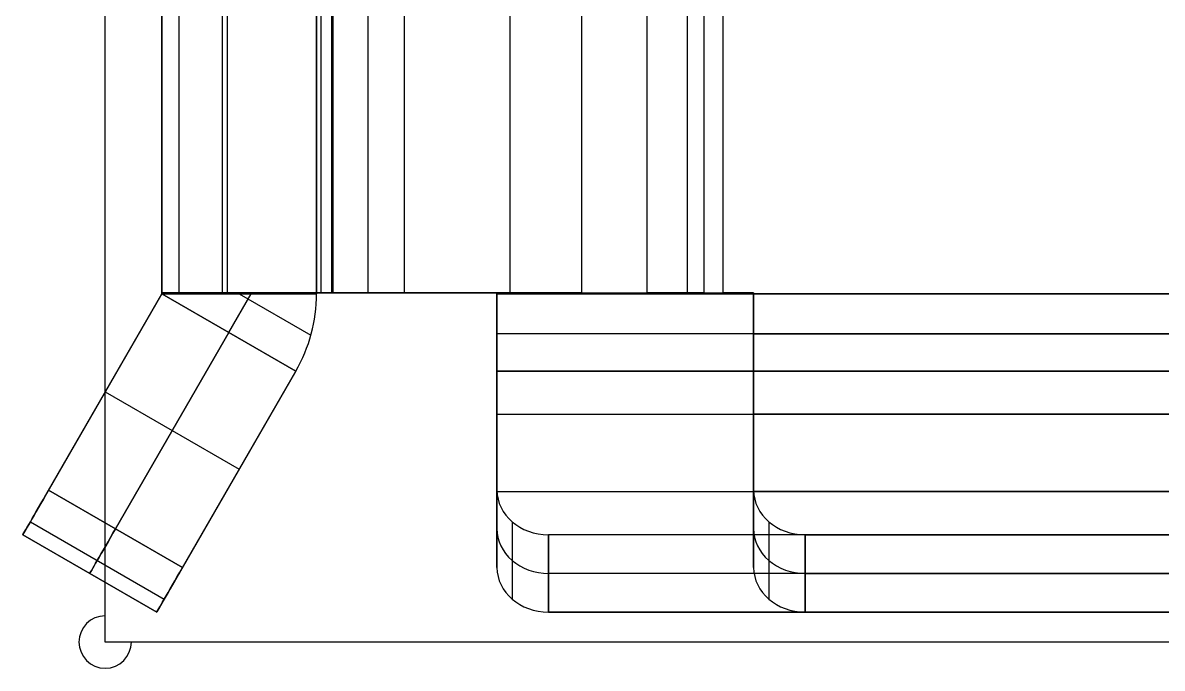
# Model space of a CAD drawing. Header units: inches. Extents: x 0 to 2.1, y -0.07 to 2.7.
# Drawn here: x 1.3441 to 1.4311, y -0.0543 to -0.005 of the extents above; entities that cross this region are included whole.
import ezdxf

# ---------------------------------------------------------------- set-up
doc = ezdxf.new("R2010")
doc.units = ezdxf.units.IN
doc.header["$LTSCALE"] = 0.0393700787401575
doc.header["$MEASUREMENT"] = 0
doc.layers.add('freetronics11$components', color=254, linetype='Continuous', true_color=0xe6e6e6)
doc.layers.add('freetronics11$components$ghosts', color=9, linetype='Continuous', true_color=0xbebebe)

msp = doc.modelspace()

# ---------------------------------------------------------------- linework, layer by layer
at = {"layer": 'freetronics11$components', "color": 254, "true_color": 0xe6e6e6}
for p, q in [((1.354724409448818, 0.1712179429270164, -0.1477104454486277), (1.354724409448818, -0.025632450773771, -0.1477104454486277)), ((1.354724409448818, -0.0256960429891476, -0.1278285556848482), (1.354724409448818, 0.1712179429270164, -0.1278285556848482)), ((1.354724409448818, 0.1712179429270164, -0.1477104454486277), (1.354724409448818, -0.025632450773771, -0.1477104454486277)), ((1.359336901083674, 0.1712179429270162, -0.1588459853098316), (1.359336901083674, -0.0256324507737647, -0.1588459853098316)), ((1.366535433070866, 0.1712179429270164, -0.1477104454486277), (1.366535433070866, -0.025632450773771, -0.1477104454486277)), ((1.366535433070866, -0.0256960429891476, -0.1278285556848482), (1.366535433070866, 0.1712179429270164, -0.1278285556848482)), ((1.366535433070866, 0.1712179429270164, -0.1477104454486277), (1.366535433070866, -0.025632450773771, -0.1477104454486277)), ((1.367688555979579, 0.1712179429270162, -0.1504943304139283), (1.367688555979579, -0.0256324507737647, -0.1504943304139283)), ((1.370472440944881, -0.025632450773771, -0.1634584769446907), (1.370472440944881, 0.1712179429270164, -0.1634584769446907)), ((1.370472440944881, -0.025632450773771, -0.1516474533226435), (1.370472440944881, 0.1712179429270164, -0.1516474533226435)), ((1.370472440944881, -0.025632450773771, -0.1634584769446907), (1.370472440944881, 0.1712179429270164, -0.1634584769446907)), ((1.370472440944881, -0.025632450773771, -0.1516474533226435), (1.370472440944881, 0.1712179429270164, -0.1516474533226435)), ((1.354724409448818, -0.025632450773771, -0.1080863512416592), (1.354724409448818, 0.0294856594624495, -0.1080863512416592)), ((1.354724409448818, -0.025632450773771, -0.1080863512416592), (1.354724409448818, 0.0294856594624495, -0.1080863512416592)), ((1.356025576184945, 0.029485659462456, -0.1018182897702589), (1.356025576184945, -0.0256324507737666, -0.1018182897702589)), ((1.359714060964173, 0.0294856594624495, -0.0965860140208718), (1.359714060964173, -0.025632450773771, -0.0965860140208718)), ((1.359714060964173, 0.0294856594624495, -0.0965860140208718), (1.359714060964173, -0.025632450773771, -0.0965860140208718)), ((1.366535433070866, -0.025632450773771, -0.1080863512416592), (1.366535433070866, 0.0294856594624495, -0.1080863512416592)), ((1.366535433070866, -0.025632450773771, -0.1080863512416592), (1.366535433070866, 0.0294856594624495, -0.1080863512416592)), ((1.366860724754879, 0.029485659462456, -0.106519335873817), (1.366860724754879, -0.0256324507737666, -0.106519335873817)), ((1.367782845949685, 0.0294856594624495, -0.1052112669364624), (1.367782845949685, -0.025632450773771, -0.1052112669364624)), ((1.367782845949685, 0.0294856594624495, -0.1052112669364624), (1.367782845949685, -0.025632450773771, -0.1052112669364624)), ((1.373256002466614, -0.0256324507737711, -0.0839177461637458), (1.373256002466614, 0.0294856594624494, -0.0839177461637458)), ((1.381324787452165, -0.0256324507737711, -0.0925429990793167), (1.381324787452165, 0.0294856594624494, -0.0925429990793167)), ((1.386797943969094, -0.025632450773771, -0.0712494783065805), (1.386797943969094, 0.0294856594624495, -0.0712494783065805)), ((1.386797943969094, -0.025632450773771, -0.0712494783065805), (1.386797943969094, 0.0294856594624495, -0.0712494783065805)), ((1.391773036682471, 0.029485659462456, -0.0681021507174225), (1.391773036682471, -0.0256324507737666, -0.0681021507174225)), ((1.394866728954645, -0.025632450773771, -0.079874731222171), (1.394866728954645, 0.0294856594624495, -0.079874731222171)), ((1.394866728954645, -0.025632450773771, -0.079874731222171), (1.394866728954645, 0.0294856594624495, -0.079874731222171)), ((1.39611050213297, 0.029485659462456, -0.0790878993248815), (1.39611050213297, -0.0256324507737666, -0.0790878993248815)), ((1.397556323949803, 0.0294856594624495, -0.0788128076533521), (1.397556323949803, -0.025632450773771, -0.0788128076533521)), ((1.397556323949803, 0.0294856594624495, -0.0670017840313049), (1.397556323949803, -0.025632450773771, -0.0670017840313049)), ((1.397556323949803, 0.0294856594624495, -0.0788128076533521), (1.397556323949803, -0.025632450773771, -0.0788128076533521)), ((1.354724409448823, -0.0256960429891544, -0.1262546975577438), (1.344102062160035, -0.0440944881889769, -0.1262546975577438)), ((1.354724409448818, -0.0256960429891648, -0.1410175320628009), (1.346070566097047, -0.0406849393551883, -0.1410175320628009)), ((1.346070566097047, -0.0406849393551883, -0.1114918630526828), (1.354724409448818, -0.0256960429891648, -0.1114918630526828)), ((1.354724409448818, -0.0256960429891648, -0.1410175320628009), (1.346070566097047, -0.0406849393551883, -0.1410175320628009)), ((1.346070566097047, -0.0406849393551883, -0.1114918630526828), (1.354724409448818, -0.0256960429891648, -0.1114918630526828)), ((1.354724409448818, -0.025632450773771, -0.1477104454486277), (1.354724409448818, -0.025632450773771, -0.1410175320628009)), ((1.354724409448818, -0.025632450773771, -0.1410175320628009), (1.354724409448818, -0.0256960429891648, -0.1410175320628009)), ((1.354724409448818, -0.0256960429891648, -0.1114918630526828), (1.354724409448818, -0.025632450773771, -0.1114918630526828)), ((1.354724409448818, -0.025632450773771, -0.1114918630526828), (1.354724409448818, -0.025632450773771, -0.1080863512416592)), ((1.366535433070866, -0.025632450773771, -0.1477104454486277), (1.354724409448818, -0.025632450773771, -0.1477104454486277)), ((1.366535433070866, -0.025632450773771, -0.1477104454486277), (1.354724409448818, -0.025632450773771, -0.1477104454486277)), ((1.354724409448818, -0.025632450773771, -0.1477104454486277), (1.354724409448818, -0.025632450773771, -0.1410175320628009)), ((1.354724409448818, -0.025632450773771, -0.1410175320628009), (1.366535433070866, -0.025632450773771, -0.1410175320628009)), ((1.354724409448811, -0.025632450773771, -0.1443639887557135), (1.366535433070873, -0.025632450773771, -0.1443639887557135)), ((1.354724409448818, -0.025632450773771, -0.1080863512416592), (1.366535433070866, -0.025632450773771, -0.1080863512416592)), ((1.366535433070866, -0.025632450773771, -0.1114918630526828), (1.354724409448818, -0.025632450773771, -0.1114918630526828)), ((1.354724409448818, -0.025632450773771, -0.1114918630526828), (1.354724409448818, -0.025632450773771, -0.1080863512416592)), ((1.354724409448818, -0.025632450773771, -0.1080863512416592), (1.366535433070866, -0.025632450773771, -0.1080863512416592)), ((1.354724409448811, -0.025632450773771, -0.109789107147171), (1.366535433070873, -0.025632450773771, -0.109789107147171)), ((1.354724409448818, -0.0256960429891648, -0.1114918630526828), (1.354724409448818, -0.025632450773771, -0.1114918630526828)), ((1.354724409448818, -0.025632450773771, -0.1114918630526828), (1.366535433070866, -0.025632450773771, -0.1114918630526828)), ((1.366535433070866, -0.025632450773771, -0.1410175320628009), (1.354724409448818, -0.025632450773771, -0.1410175320628009)), ((1.354724409448818, -0.025632450773771, -0.1410175320628009), (1.354724409448818, -0.0256960429891648, -0.1410175320628009)), ((1.354724409448811, -0.0256642468814679, -0.1114918630526828), (1.366535433070873, -0.0256642468814679, -0.1114918630526828)), ((1.354724409448811, -0.0256642468814679, -0.1410175320628009), (1.366535433070873, -0.0256642468814679, -0.1410175320628009)), ((1.354724409448818, -0.0256960429891648, -0.1410175320628009), (1.354724409448818, -0.0256960429891648, -0.1114918630526828)), ((1.366535433070866, -0.0256960429891648, -0.1114918630526828), (1.354724409448818, -0.0256960429891648, -0.1114918630526828)), ((1.364953055950196, -0.0316015548001884, -0.1114918630526828), (1.354724409448818, -0.0256960429891648, -0.1114918630526828)), ((1.354724409448818, -0.0256960429891648, -0.1114918630526828), (1.366535433070866, -0.0256960429891648, -0.1114918630526828)), ((1.364953055950196, -0.0316015548001884, -0.1410175320628009), (1.354724409448818, -0.0256960429891648, -0.1410175320628009)), ((1.364953055950196, -0.0316015548001884, -0.1410175320628009), (1.354724409448818, -0.0256960429891648, -0.1410175320628009)), ((1.354724409448818, -0.0256960429891648, -0.1410175320628009), (1.366535433070866, -0.0256960429891648, -0.1410175320628009)), ((1.354724409448818, -0.0256960429891648, -0.1410175320628009), (1.366535433070866, -0.0256960429891648, -0.1410175320628009)), ((1.354724409448818, -0.0256960429891648, -0.1114918630526828), (1.354724409448818, -0.0256960429891648, -0.1410175320628009)), ((1.354724409448818, -0.0256960429891648, -0.1114918630526828), (1.364953055950196, -0.0316015548001884, -0.1114918630526828)), ((1.363249008564908, -0.025632450773771, -0.1049523205059703), (1.355039414724992, -0.025632450773771, -0.1049523205059703)), ((1.364904671014274, -0.025632450773771, -0.15327821537923), (1.355741548193791, -0.025632450773771, -0.15327821537923)), ((1.366535433070866, -0.025632450773771, -0.106378201565045), (1.35602557618496, -0.025632450773771, -0.1018182897702812)), ((1.35602557618496, -0.025632450773771, -0.1018182897702812), (1.366535433070866, -0.025632450773771, -0.106378201565045)), ((1.359336901083661, -0.025632450773771, -0.1588459853098325), (1.366535433070866, -0.025632450773771, -0.1516474533226435)), ((1.366535433070866, -0.025632450773771, -0.1516474533226435), (1.359336901083661, -0.025632450773771, -0.1588459853098325)), ((1.386797943969094, -0.025632450773771, -0.0712494783065805), (1.359714060964173, -0.025632450773771, -0.0965860140208718)), ((1.359714060964173, -0.025632450773771, -0.0965860140208718), (1.386797943969094, -0.025632450773771, -0.0712494783065805)), ((1.359838732699503, -0.0286487988946659, -0.1114918630526828), (1.361543507116406, -0.025696042989148, -0.1114918630526828)), ((1.359838732699503, -0.0286487988946659, -0.1410175320628009), (1.361543507116406, -0.025696042989148, -0.1410175320628009)), ((1.360629921259842, -0.025632450773771, -0.1477104454486275), (1.360629921259842, -0.025632450773771, -0.1410175320627994)), ((1.360629921259842, -0.025632450773771, -0.1114918630526898), (1.360629921259842, -0.025632450773771, -0.1080863512416521)), ((1.360629921259842, -0.0256960429891485, -0.1114918630526828), (1.360629921259842, -0.0256324507737868, -0.1114918630526828)), ((1.360629921259842, -0.0256324507737868, -0.1410175320628009), (1.360629921259842, -0.0256960429891485, -0.1410175320628009)), ((1.360629921259836, -0.0256960429891493, -0.1114918630526828), (1.366104405403868, -0.0288567378833738, -0.1114918630526828)), ((1.360629921259836, -0.0256960429891493, -0.1410175320628009), (1.366104405403868, -0.0288567378833738, -0.1410175320628009)), ((1.36079256710185, -0.025632450773771, -0.1080863512416695), (1.36079256710185, -0.025632450773771, -0.1038865442045248)), ((1.360792567101853, -0.025632450773771, -0.1038865442045237), (1.393734452554476, -0.025632450773771, -0.0730699416843381)), ((1.361206482714192, -0.025632450773771, -0.1569764036793102), (1.361206482714192, -0.025632450773771, -0.1477104454486277)), ((1.370472440944881, -0.025632450773771, -0.1569764036793108), (1.361206482714187, -0.025632450773771, -0.1569764036793108)), ((1.364904671014291, -0.025632450773771, -0.1532782153792149), (1.364904671014291, -0.025632450773771, -0.1624413381997124)), ((1.366535433070866, -0.025632450773771, -0.1516474533226435), (1.367688555979566, -0.025632450773771, -0.1504943304139288)), ((1.366535433070866, -0.025632450773771, -0.1410175320628009), (1.366535433070866, -0.025632450773771, -0.1477104454486277)), ((1.366535433070866, -0.025632450773771, -0.1477104454486277), (1.366535433070866, -0.025632450773771, -0.1410175320628009)), ((1.366535433070866, -0.025632450773771, -0.1410175320628009), (1.366535433070866, -0.0256960429891648, -0.1410175320628009)), ((1.366535433070866, -0.0256960429891648, -0.1114918630526828), (1.366535433070866, -0.025632450773771, -0.1114918630526828)), ((1.366535433070866, -0.025632450773771, -0.1114918630526828), (1.366535433070866, -0.025632450773771, -0.1080863512416592)), ((1.367688555979566, -0.025632450773771, -0.1504943304139288), (1.366535433070866, -0.025632450773771, -0.1516474533226435)), ((1.366860724754881, -0.025632450773771, -0.1065193358738246), (1.366535433070866, -0.025632450773771, -0.106378201565045)), ((1.366535433070866, -0.025632450773771, -0.1080863512416592), (1.366535433070866, -0.025632450773771, -0.1114918630526828)), ((1.366535433070866, -0.025632450773771, -0.1114918630526828), (1.366535433070866, -0.0256960429891648, -0.1114918630526828)), ((1.366535433070866, -0.0256960429891648, -0.1410175320628009), (1.366535433070866, -0.025632450773771, -0.1410175320628009)), ((1.366535433070866, -0.025632450773771, -0.106378201565045), (1.366860724754881, -0.025632450773771, -0.1065193358738246)), ((1.366535433070866, -0.0256960429891648, -0.1410175320628009), (1.366535433070866, -0.0256960429891648, -0.1114918630526828)), ((1.366535433070866, -0.0256960429891648, -0.1114918630526828), (1.366535433070866, -0.0256960429891648, -0.1410175320628009)), ((1.367782845949685, -0.025632450773771, -0.1052112669364624), (1.394866728954645, -0.025632450773771, -0.079874731222171)), ((1.367782845949685, -0.025632450773771, -0.1052112669364624), (1.394866728954645, -0.025632450773771, -0.079874731222171)), ((1.380314960629921, -0.025632450773771, -0.1516474533226435), (1.370472440944881, -0.025632450773771, -0.1516474533226435)), ((1.380314960629921, -0.025632450773771, -0.1634584769446907), (1.370472440944881, -0.025632450773771, -0.1634584769446907)), ((1.370472440944881, -0.025632450773771, -0.1516474533226435), (1.380314960629921, -0.025632450773771, -0.1516474533226435)), ((1.380314960629921, -0.025632450773771, -0.1634584769446907), (1.370472440944881, -0.025632450773771, -0.1634584769446907)), ((1.370472440944881, -0.025632450773771, -0.1634584769446907), (1.370472440944881, -0.025632450773771, -0.1516474533226435)), ((1.380314960629928, -0.025632450773771, -0.1575529651336679), (1.370472440944874, -0.025632450773771, -0.1575529651336679)), ((1.370472440944881, -0.025632450773771, -0.1634584769446907), (1.370472440944881, -0.025632450773771, -0.1516474533226435)), ((1.381147779080552, -0.025632450773771, -0.0927085875560024), (1.373078994095017, -0.025632450773771, -0.0840833346403988)), ((1.375393700787401, -0.025632450773771, -0.1634584769446908), (1.375393700787401, -0.025632450773771, -0.151647453322645)), ((1.380314960629921, -0.0256960429891648, -0.1516474533226435), (1.380314960629921, -0.025632450773771, -0.1516474533226435)), ((1.380314960629921, -0.0256960429891648, -0.1634584769446907), (1.380314960629921, -0.025632450773771, -0.1634584769446907)), ((1.380314960629921, -0.025632450773771, -0.1516474533226435), (1.380314960629921, -0.0256960429891648, -0.1516474533226435)), ((1.380314960629921, -0.0256960429891648, -0.1634584769446907), (1.380314960629921, -0.025632450773771, -0.1634584769446907)), ((1.380314960629921, -0.025632450773771, -0.1634584769446907), (1.380314960629921, -0.025632450773771, -0.1516474533226435)), ((1.380314960629921, -0.0256960429891485, -0.1575529651336679), (1.380314960629921, -0.0256324507737868, -0.1575529651336679)), ((1.380314960629921, -0.025632450773771, -0.1516474533226435), (1.380314960629921, -0.025632450773771, -0.1634584769446907)), ((1.380314960629921, -0.0256642468814679, -0.1634584769446908), (1.380314960629921, -0.0256642468814679, -0.151647453322645)), ((1.624409448818897, -0.0256960429891648, -0.1516474533226435), (1.380314960629921, -0.0256960429891648, -0.1516474533226435)), ((1.624409448818897, -0.0256960429891648, -0.1634584769446907), (1.380314960629921, -0.0256960429891648, -0.1634584769446907)), ((1.380314960629921, -0.0406849393551883, -0.1721123202964741), (1.380314960629921, -0.0256960429891648, -0.1634584769446907)), ((1.380314960629921, -0.0256960429891648, -0.1634584769446907), (1.624409448818897, -0.0256960429891648, -0.1634584769446907)), ((1.380314960629921, -0.0406849393551883, -0.1721123202964741), (1.380314960629921, -0.0256960429891648, -0.1634584769446907)), ((1.380314960629921, -0.0256960429891648, -0.1634584769446907), (1.380314960629921, -0.0316015548001884, -0.1532298304432998)), ((1.380314960629921, -0.0256960429891648, -0.1634584769446907), (1.380314960629921, -0.0256960429891648, -0.1516474533226435)), ((1.380314960629921, -0.0316015548001884, -0.1532298304432998), (1.380314960629921, -0.0256960429891648, -0.1634584769446907)), ((1.380314960629921, -0.0286487988946659, -0.158344153693995), (1.380314960629921, -0.025696042989148, -0.1566393792770973)), ((1.380314960629921, -0.0256960429891493, -0.1575529651336667), (1.380314960629921, -0.0288567378833738, -0.1520784809896376)), ((1.380314960629921, -0.0256960429891648, -0.1516474533226435), (1.380314960629921, -0.0256960429891648, -0.1634584769446907)), ((1.380314960629921, -0.0256960429891648, -0.1516474533226435), (1.624409448818897, -0.0256960429891648, -0.1516474533226435)), ((1.39177303668248, -0.025632450773771, -0.0681021507174073), (1.396001888631653, -0.025632450773771, -0.0788128076533521)), ((1.396001888631653, -0.025632450773771, -0.0788128076533521), (1.39177303668248, -0.025632450773771, -0.0681021507174073)), ((1.393724542405072, -0.025632450773771, -0.0730448416780962), (1.397556323949803, -0.025632450773771, -0.0730448416780962)), ((1.394664680316141, -0.025632450773771, -0.075425983122386), (1.394664680316141, -0.025632450773771, -0.067269542004881)), ((1.396001888631653, -0.025632450773771, -0.0788128076533521), (1.396110502132992, -0.025632450773771, -0.0790878993248875)), ((1.396110502132992, -0.025632450773771, -0.0790878993248875), (1.396001888631653, -0.025632450773771, -0.0788128076533521)), ((1.397556323949803, -0.025632450773771, -0.0788128076533521), (1.399918528674212, -0.025632450773771, -0.0788128076533521)), ((1.397556323949803, -0.025632450773771, -0.0788128076533521), (1.397556323949803, -0.025632450773771, -0.0670017840313049)), ((1.399918528674212, -0.025632450773771, -0.0670017840313049), (1.397556323949803, -0.025632450773771, -0.0670017840313049)), ((1.397556323949803, -0.025632450773771, -0.0670017840313049), (1.397556323949803, -0.025632450773771, -0.0788128076533521)), ((1.397556323949803, -0.025632450773771, -0.0788128076533521), (1.399918528674212, -0.025632450773771, -0.0788128076533521)), ((1.397556323949829, -0.025632450773771, -0.0729072958423285), (1.399918528674225, -0.025632450773771, -0.0729072958423285)), ((1.398737426312027, -0.025632450773771, -0.0788128076533593), (1.398737426312027, -0.025632450773771, -0.0670017840312977)), ((1.399918528674212, -0.025632450773771, -0.0788128076533521), (1.399918528674212, -0.0256960429891648, -0.0788128076533521)), ((1.399918528674212, -0.025632450773771, -0.0788128076533521), (1.399918528674212, -0.025632450773771, -0.0670017840313049)), ((1.399918528674212, -0.025632450773771, -0.0670017840313049), (1.399918528674212, -0.0256960429891648, -0.0670017840313049)), ((1.399918528674212, -0.0256960429891648, -0.0788128076533521), (1.399918528674212, -0.025632450773771, -0.0788128076533521)), ((1.399918528674212, -0.025632450773771, -0.0788128076533521), (1.399918528674212, -0.025632450773771, -0.0670017840313049)), ((1.399918528674212, -0.0256960429891485, -0.0729072958423285), (1.399918528674212, -0.0256324507737868, -0.0729072958423285)), ((1.399918528674212, -0.0256642468814679, -0.0788128076533593), (1.399918528674212, -0.0256642468814679, -0.0670017840312977)), ((1.399918528674212, -0.0256960429891648, -0.0788128076533521), (1.500393700787401, -0.0256960429891648, -0.0788128076533521)), ((1.399918528674212, -0.0316015548001884, -0.0772304305326828), (1.399918528674212, -0.0256960429891648, -0.0670017840313049)), ((1.399918528674212, -0.0256960429891648, -0.0670017840313049), (1.399918528674212, -0.0406849393551883, -0.0583479406795333)), ((1.399918528674212, -0.0316015548001884, -0.0772304305326828), (1.399918528674212, -0.0256960429891648, -0.0670017840313049)), ((1.399918528674212, -0.0256960429891648, -0.0670017840313049), (1.399918528674212, -0.0256960429891648, -0.0788128076533521)), ((1.399918528674212, -0.0286487988946659, -0.0721161072819898), (1.399918528674212, -0.025696042989148, -0.0738208816988926)), ((1.399918528674212, -0.0256960429891493, -0.0729072958423221), (1.399918528674212, -0.0288567378833738, -0.0783817799863546)), ((1.500393700787401, -0.0256960429891648, -0.0788128076533521), (1.399918528674212, -0.0256960429891648, -0.0788128076533521)), ((1.399918528674212, -0.0256960429891648, -0.0670017840313049), (1.399918528674212, -0.0256960429891648, -0.0788128076533521)), ((1.359838732699511, -0.028648798894668, -0.1410175320628009), (1.351184889347732, -0.0436376952607086, -0.1410175320628009)), ((1.351184889347732, -0.0436376952607086, -0.1114918630526828), (1.359838732699511, -0.028648798894668, -0.1114918630526828)), ((1.380314960629921, -0.0436376952607086, -0.1669979970457793), (1.380314960629921, -0.028648798894668, -0.1583441536939968)), ((1.399918528674212, -0.028648798894668, -0.0721161072819979), (1.399918528674212, -0.0436376952607086, -0.0634622639302181)), ((1.366132982200251, -0.0287529608447097, -0.1410175320627994), (1.366132982200251, -0.0287529608447097, -0.1114918630526891)), ((1.624409448818897, -0.0287529608447063, -0.1520499041932451), (1.380314960629929, -0.0287529608447063, -0.1520499041932451)), ((1.399918528674212, -0.0287529608447097, -0.0784103567827379), (1.500393700787407, -0.0287529608447097, -0.0784103567827379)), ((1.364953055950201, -0.031601554800178, -0.1262546975577438), (1.354330708661413, -0.0500000000000005, -0.1262546975577438)), ((1.356299212598425, -0.046590451166212, -0.1114918630526828), (1.364953055950196, -0.0316015548001884, -0.1114918630526828)), ((1.364953055950196, -0.0316015548001884, -0.1410175320628009), (1.356299212598425, -0.046590451166212, -0.1410175320628009)), ((1.356299212598425, -0.046590451166212, -0.1410175320628009), (1.364953055950196, -0.0316015548001884, -0.1410175320628009)), ((1.364953055950196, -0.0316015548001884, -0.1114918630526828), (1.356299212598425, -0.046590451166212, -0.1114918630526828)), ((1.364953055950196, -0.0316015548001884, -0.1410175320628009), (1.364953055950196, -0.0316015548001884, -0.1114918630526828)), ((1.364953055950196, -0.0316015548001884, -0.1114918630526828), (1.364953055950196, -0.0316015548001884, -0.1410175320628009)), ((1.380314960629921, -0.046590451166212, -0.1618836737950844), (1.380314960629921, -0.0316015548001884, -0.1532298304432998)), ((1.380314960629921, -0.0316015548001884, -0.1532298304432998), (1.624409448818897, -0.0316015548001884, -0.1532298304432998)), ((1.380314960629921, -0.0316015548001884, -0.1532298304432998), (1.380314960629921, -0.046590451166212, -0.1618836737950844)), ((1.624409448818897, -0.0316015548001884, -0.1532298304432998), (1.380314960629921, -0.0316015548001884, -0.1532298304432998)), ((1.500393700787401, -0.0316015548001884, -0.0772304305326828), (1.399918528674212, -0.0316015548001884, -0.0772304305326828)), ((1.399918528674212, -0.0316015548001884, -0.0772304305326828), (1.399918528674212, -0.046590451166212, -0.0685765871809111)), ((1.399918528674212, -0.046590451166212, -0.0685765871809111), (1.399918528674212, -0.0316015548001884, -0.0772304305326828)), ((1.399918528674212, -0.0316015548001884, -0.0772304305326828), (1.500393700787401, -0.0316015548001884, -0.0772304305326828)), ((1.350397487772924, -0.0331904911721729, -0.1410175320628009), (1.360626134274319, -0.0390960029832037, -0.1410175320628009)), ((1.350397487772924, -0.0331904911721729, -0.1114918630526828), (1.360626134274319, -0.0390960029832037, -0.1114918630526828)), ((1.380314960629921, -0.0331904911721729, -0.1677853986205834), (1.380314960629921, -0.0390960029832037, -0.1575567521191927)), ((1.399918528674212, -0.0331904911721729, -0.0626748623554104), (1.399918528674212, -0.0390960029832037, -0.0729035088568055)), ((1.349413235804429, -0.0348952655890663, -0.1114918630526866), (1.349413235804429, -0.0348952655890663, -0.1410175320627995)), ((1.380314960629921, -0.0348952655890663, -0.1687696505890864), (1.624409448818897, -0.0348952655890663, -0.1687696505890864)), ((1.356299212598425, -0.046590451166212, -0.1410175320628009), (1.346070566097047, -0.0406849393551883, -0.1410175320628009)), ((1.346070566097047, -0.0406849393551883, -0.1410175320628009), (1.356299212598425, -0.046590451166212, -0.1410175320628009)), ((1.356299212598425, -0.046590451166212, -0.1114918630526828), (1.346070566097047, -0.0406849393551883, -0.1114918630526828)), ((1.346070566097047, -0.0406849393551883, -0.1114918630526828), (1.356299212598425, -0.046590451166212, -0.1114918630526828)), ((1.359641882305807, -0.0408007774000899, -0.1114918630526866), (1.359641882305807, -0.0408007774000899, -0.1410175320627995)), ((1.380314960629921, -0.0406849393551883, -0.1721123202964741), (1.380314960629921, -0.046590451166212, -0.1618836737950844)), ((1.380314960629921, -0.046590451166212, -0.1618836737950844), (1.380314960629921, -0.0406849393551883, -0.1721123202964741)), ((1.380314960629921, -0.0408007774000899, -0.1585410040876964), (1.624409448818897, -0.0408007774000899, -0.1585410040876964)), ((1.399918528674212, -0.0406849393551883, -0.0583479406795333), (1.399918528674212, -0.046590451166212, -0.0685765871809111)), ((1.50039370078742, -0.0408007774000899, -0.0719192568882931), (1.399918528674213, -0.0408007774000899, -0.0719192568882931)), ((1.344678623614391, -0.0430958544563422, -0.1398644091540701), (1.35490727011578, -0.0490013662673686, -0.1398644091540711)), ((1.344678623614395, -0.0430958544563551, -0.1126449859613914), (1.354907270115775, -0.0490013662673766, -0.1126449859613924)), ((1.381468083538625, -0.0430958544563522, -0.1735042627791269), (1.381468083538631, -0.0490013662673788, -0.1632756162777413)), ((1.344102062160039, -0.0440944881889678, -0.1370805241887852), (1.354330708661417, -0.0499999999999916, -0.1370805241887852)), ((1.344102062160039, -0.0440944881889678, -0.1370805241887852), (1.344102062160039, -0.0440944881889678, -0.1154288709266986)), ((1.354330708661417, -0.0499999999999916, -0.1154288709266986), (1.344102062160039, -0.0440944881889678, -0.1154288709266986)), ((1.354330708661417, -0.0499999999999916, -0.1370805241887852), (1.344102062160039, -0.0440944881889678, -0.1370805241887852)), ((1.344102062160039, -0.0440944881889678, -0.1370805241887852), (1.344102062160039, -0.0440944881889678, -0.1154288709266986)), ((1.344102062160039, -0.0440944881889678, -0.1154288709266986), (1.354330708661417, -0.0499999999999916, -0.1154288709266986)), ((1.34410206216003, -0.0440944881889643, -0.1262546975577419), (1.354330708661425, -0.0499999999999951, -0.1262546975577419)), ((1.384251968503937, -0.0499999999999916, -0.1638521777320923), (1.384251968503937, -0.0440944881889678, -0.1740808242334821)), ((1.384251968503937, -0.0440944881889678, -0.1740808242334821), (1.384251968503937, -0.0499999999999916, -0.1638521777320923)), ((1.620472440944881, -0.0440944881889678, -0.1740808242334821), (1.384251968503937, -0.0440944881889678, -0.1740808242334821)), ((1.620472440944881, -0.0440944881889678, -0.1740808242334821), (1.384251968503937, -0.0440944881889678, -0.1740808242334821)), ((1.349216385410728, -0.0470472440944797, -0.1370805241887852), (1.349216385410728, -0.0470472440944797, -0.1154288709266985)), ((1.620472440944881, -0.0470472440944797, -0.1689665009827891), (1.384251968503937, -0.0470472440944797, -0.1689665009827891)), ((1.354330708661417, -0.0499999999999916, -0.1370805241887852), (1.354330708661417, -0.0499999999999916, -0.1154288709266986)), ((1.354330708661417, -0.0499999999999916, -0.1154288709266986), (1.354330708661417, -0.0499999999999916, -0.1370805241887852)), ((1.620472440944881, -0.0499999999999916, -0.1638521777320923), (1.384251968503937, -0.0499999999999916, -0.1638521777320923)), ((1.384251968503937, -0.0499999999999916, -0.1638521777320923), (1.620472440944881, -0.0499999999999916, -0.1638521777320923)), ((1.403855536548228, -0.0499999999999916, -0.0666080832439033), (1.496456692913385, -0.0499999999999916, -0.0666080832439033))]:
    msp.add_line(p, q, dxfattribs=at)
at = {"layer": 'freetronics11$components', "color": 105, "true_color": 0x5e8966}
for p, q in [((1.397556323949803, 0.0294856594624495, -0.0670017840313049), (1.397556323949803, -0.025632450773771, -0.0670017840313049)), ((1.397556323949803, -0.025632450773771, -0.0670017840313049), (1.399918528674212, -0.025632450773771, -0.0670017840313049)), ((1.399918528674212, -0.025632450773771, -0.0670017840313049), (1.399918528674212, -0.0256960429891648, -0.0670017840313049)), ((1.399918528674212, -0.0256960429891648, -0.0670017840313049), (1.500393700787401, -0.0256960429891648, -0.0670017840313049)), ((1.500393700787401, -0.0256960429891648, -0.0670017840313049), (1.399918528674212, -0.0256960429891648, -0.0670017840313049)), ((1.399918528674212, -0.0256960429891648, -0.0670017840313049), (1.399918528674212, -0.0406849393551883, -0.0583479406795333)), ((1.50039370078742, -0.0348952655890663, -0.0616906103869151), (1.399918528674213, -0.0348952655890663, -0.0616906103869151)), ((1.399918528674212, -0.046590451166212, -0.0685765871809111), (1.399918528674212, -0.0406849393551883, -0.0583479406795333)), ((1.401071651582943, -0.0430958544563423, -0.0569559981968773), (1.401071651582942, -0.0490013662673693, -0.0671846446982668)), ((1.403855536548228, -0.0440944881889678, -0.0563794367425254), (1.496456692913385, -0.0440944881889678, -0.0563794367425254)), ((1.403855536548228, -0.0440944881889678, -0.0563794367425254), (1.403855536548228, -0.0499999999999916, -0.0666080832439033)), ((1.403855536548228, -0.0499999999999916, -0.0666080832439033), (1.403855536548228, -0.0440944881889678, -0.0563794367425254)), ((1.403855536548228, -0.0440944881889678, -0.0563794367425254), (1.496456692913385, -0.0440944881889678, -0.0563794367425254)), ((1.403855536548228, -0.0470472440944797, -0.0614937599932143), (1.496456692913385, -0.0470472440944797, -0.0614937599932143)), ((1.496456692913385, -0.0499999999999916, -0.0666080832439033), (1.403855536548228, -0.0499999999999916, -0.0666080832439033))]:
    msp.add_line(p, q, dxfattribs=at)
at = {"layer": 'freetronics11$components', "color": 254, "true_color": 0xe6e6e6, "extrusion": (0, 1, 0)}
for centre, radius, start, end in [((-1.370472440944881, -0.1477104454486277, -0.025632450773771), 0.0157480314960625, 315.0000000000002, 0), ((-1.370472440944881, -0.1477104454486277, -0.025632450773771), 0.0157480314960625, 315.0000000000002, 0), ((-1.370472440944881, -0.1080863512416592, -0.025632450773771), 0.0157480314960638, 359.9999999999932, 23.45457621649655), ((-1.370472440944881, -0.1080863512416592, -0.025632450773771), 0.0157480314960638, 359.9999999999932, 23.45457621649655), ((-1.370472440944881, -0.1080863512416592, -0.025632450773771), 0.0157480314960631, 23.45457621650801, 46.90915243299815), ((-1.370472440944881, -0.1080863512416592, -0.025632450773771), 0.0157480314960631, 23.45457621650801, 46.90915243299815), ((-1.370472440944881, -0.1477104454486277, -0.025632450773771), 0.0157480314960625, 270, 315.0000000000002), ((-1.370472440944881, -0.1477104454486277, -0.025632450773771), 0.0157480314960625, 270, 315.0000000000002), ((-1.370472440944881, -0.1477104454486277, -0.025632450773771), 0.0039370078740156, 314.9999999999997, 0), ((-1.370472440944881, -0.1477104454486277, -0.025632450773771), 0.0039370078740156, 314.9999999999997, 0), ((-1.370472440944881, -0.1080863512416592, -0.025632450773771), 0.0039370078740158, 0, 23.45457621649612), ((-1.370472440944881, -0.1080863512416592, -0.025632450773771), 0.0039370078740158, 0, 23.45457621649612), ((-1.370472440944881, -0.1080863512416592, -0.025632450773771), 0.0039370078740158, 23.45457621649687, 46.90915243299435), ((-1.370472440944881, -0.1080863512416592, -0.025632450773771), 0.0039370078740158, 23.45457621649612, 46.90915243299143), ((-1.370472440944881, -0.1477104454486277, -0.025632450773771), 0.0039370078740156, 270, 314.9999999999997), ((-1.370472440944881, -0.1477104454486277, -0.025632450773771), 0.0039370078740156, 270, 314.9999999999997), ((-1.397556323949803, -0.0827498155273679, -0.025632450773771), 0.0157480314960626, 46.90915243299625, 68.45457621649527), ((-1.397556323949803, -0.0827498155273679, -0.025632450773771), 0.0157480314960626, 46.90915243299625, 68.45457621649527), ((-1.397556323949803, -0.0827498155273679, -0.025632450773771), 0.0157480314960626, 68.45457621650051, 90), ((-1.397556323949803, -0.0827498155273679, -0.025632450773771), 0.0157480314960626, 68.45457621650051, 90), ((-1.397556323949803, -0.0827498155273679, -0.025632450773771), 0.0039370078740157, 46.90915243299684, 68.45457621649679), ((-1.397556323949803, -0.0827498155273679, -0.025632450773771), 0.0039370078740156, 46.90915243299794, 68.45457621649709), ((-1.397556323949803, -0.0827498155273679, -0.025632450773771), 0.0039370078740157, 68.45457621649416, 90), ((-1.397556323949803, -0.0827498155273679, -0.025632450773771), 0.0039370078740157, 68.45457621649416, 90)]:
    msp.add_arc(centre, radius, start, end, dxfattribs=at)
at = {"layer": 'freetronics11$components', "color": 254, "true_color": 0xe6e6e6}
for centre, radius, start, end in [((1.354724409448818, -0.0256960429891648, -0.1114918630526828), 0.0118110236220467, 329.9999999999972, 0), ((1.354724409448818, -0.0256960429891648, -0.1114918630526828), 0.0118110236220467, 329.9999999999987, 1.9018e-12), ((1.354724409448818, -0.0256960429891648, -0.1410175320628009), 0.0118110236220467, 329.9999999999972, 0), ((1.354724409448818, -0.0256960429891648, -0.1262546975577438), 0.0118110236220359, 329.9999999999682, 359.9999999999683), ((1.354724409448818, -0.0256960429891648, -0.1410175320628009), 0.0118110236220467, 329.9999999999972, 0)]:
    msp.add_arc(centre, radius, start, end, dxfattribs=at)
at = {"layer": 'freetronics11$components', "color": 254, "true_color": 0xe6e6e6, "extrusion": (1, 0, 0)}
for centre, start, end in [((-0.0256960429891648, -0.1634584769446907, 1.380314960629921), 90, 120.0000000000031), ((-0.0256960429891648, -0.1634584769446907, 1.380314960629921), 89.9999999999981, 120.0000000000011), ((-0.0256960429891648, -0.0670017840313049, 1.399918528674212), 239.999999999997, 270), ((-0.0256960429891648, -0.0670017840313049, 1.399918528674212), 239.999999999997, 270)]:
    msp.add_arc(centre, 0.0118110236220467, start, end, dxfattribs=at)
at = {"layer": 'freetronics11$components', "color": 254, "true_color": 0xe6e6e6, "extrusion": (0.866025403784429, -0.5000000000000168, 0)}
for centre, start, end in [((0.6378010920155239, -0.1370805241887852, 1.186073775204125), 180, 270), ((0.6378010920155239, -0.1370805241887852, 1.186073775204125), 180, 270), ((0.6378010920155239, -0.1154288709266986, 1.186073775204125), 90, 180), ((0.6378010920155239, -0.1154288709266986, 1.186073775204125), 90, 180), ((0.6378010920155175, -0.1370805241887852, 1.197884798826161), 180, 270), ((0.6378010920155175, -0.1154288709266986, 1.197884798826161), 90, 180), ((0.6378010920155175, -0.1370805241887852, 1.197884798826161), 180, 270), ((0.6378010920155175, -0.1154288709266986, 1.197884798826161), 90, 180)]:
    msp.add_arc(centre, 0.0039370078740157, start, end, dxfattribs=at)
at = {"layer": 'freetronics11$components', "color": 254, "true_color": 0xe6e6e6, "extrusion": (0, -0.5000000000000168, 0.866025403784429)}
for centre in [(1.384251968503937, -0.1212903511812619, -0.1287111720034341), (1.384251968503937, -0.1212903511812619, -0.1287111720034341), (1.384251968503937, -0.1212903511812624, -0.116900148381388), (1.384251968503937, -0.1212903511812624, -0.116900148381388)]:
    msp.add_arc(centre, 0.0039370078740157, 180, 270, dxfattribs=at)
at = {"layer": 'freetronics11$components', "color": 105, "true_color": 0x5e8966, "extrusion": (0, 0.5000000000000168, 0.866025403784429)}
for centre in [(-1.403855536548228, 0.0060602206932544, -0.0708732685645775), (-1.403855536548228, 0.0060602206932544, -0.0708732685645775), (-1.403855536548228, 0.0060602206932608, -0.0826842921866135)]:
    msp.add_arc(centre, 0.0039370078740157, 0, 90, dxfattribs=at)
at = {"layer": 'freetronics11$components', "color": 254, "true_color": 0xe6e6e6, "extrusion": (0.8660254037843294, -0.5000000000001896, 0)}
for centre, radius, start, end in [((0.637801092015752, -0.1370805241887852, 1.191979287015007), 0.003937007873994, 180, 270.0000000000065), ((0.637801092015752, -0.1154288709266985, 1.191979287015015), 0.0039370078740157, 89.99999999990467, 179.9999999999107)]:
    msp.add_arc(centre, radius, start, end, dxfattribs=at)
at = {"layer": 'freetronics11$components', "color": 254, "true_color": 0xe6e6e6, "extrusion": (0, -0.4999999999999735, 0.866025403784454)}
msp.add_arc((1.384251968503937, -0.1212903511812658, -0.1228056601924188), 0.0039370078740157, 179.9999999998724, 269.9999999998772, dxfattribs=at)
at = {"layer": 'freetronics11$components', "color": 105, "true_color": 0x5e8966, "extrusion": (0, 0.5000000000001884, 0.86602540378433)}
msp.add_arc((-1.403855536548228, 0.0060602206932488, -0.0767787803755888), 0.0039370078739941, 359.999999999994, 90, dxfattribs=at)
at = {"layer": 'freetronics11$components', "color": 254, "true_color": 0xe6e6e6, "extrusion": (0, 0.5000000000000168, 0.866025403784429)}
msp.add_arc((-1.403855536548228, 0.0060602206932608, -0.0826842921866135), 0.0039370078740157, 0, 90, dxfattribs=at)
at = {"layer": 'freetronics11$components$ghosts'}
for p, q in [((1.350394, -0.0522829999999998, -0.0645677542339978), (1.350394, 0.0028350000000002, -0.0645677542339978)), ((1.649606, -0.0522829999999998, -0.0645677542339978), (1.350394, -0.0522829999999998, -0.0645677542339978))]:
    msp.add_line(p, q, dxfattribs=at)
for start, end in [(90, 270), (180, 0)]:
    msp.add_arc((1.350394, -0.0522829999999998, -0.0645677542339978), 0.002, start, end, dxfattribs=at)

doc.saveas('drawing.dxf')
